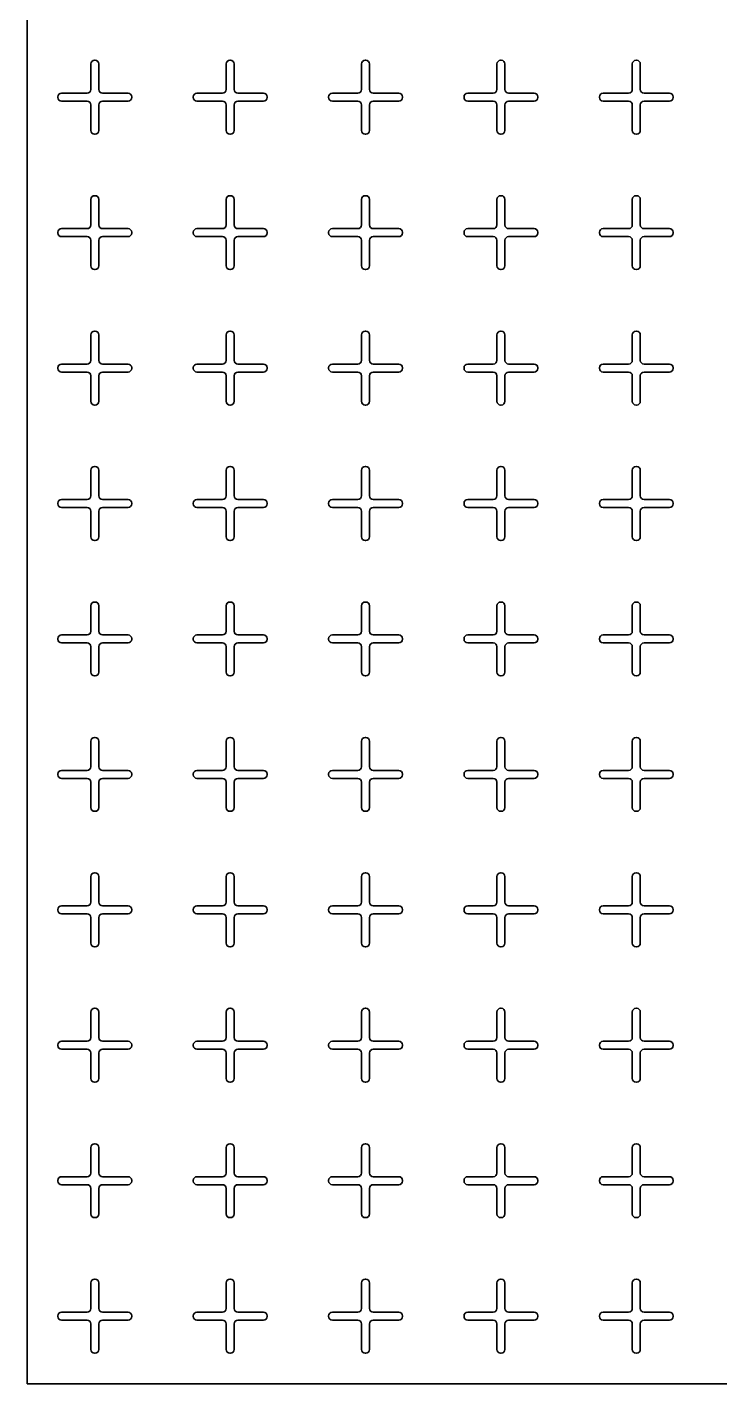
# Model space of a CAD drawing. Header units: millimetres. Extents: x 20 to 1230, y 108 to 2418.
# Drawn here: x 20 to 582, y 108 to 1210 of the extents above; entities that cross this region are included whole.
import ezdxf

# ---------------------------------------------------------------- set-up
doc = ezdxf.new("R2010")
doc.units = ezdxf.units.MM
doc.header["$LTSCALE"] = 0.75
doc.layers.add('Visible', color=7, linetype='Continuous', lineweight=35)

msp = doc.modelspace()

# ---------------------------------------------------------------- linework, layer by layer
at = {"layer": 'Visible'}
for p, q in [((19.518911, 2417.895709), (19.518911, 107.895709)), ((71.268911, 1159.145709), (71.268911, 1179.895709)), ((74.268911, 1182.895709), (74.768911, 1182.895709)), ((77.768911, 1179.895709), (77.768911, 1159.145709)), ((181.268911, 1159.145709), (181.268911, 1179.895709)), ((184.268911, 1182.895709), (184.768911, 1182.895709)), ((187.768911, 1179.895709), (187.768911, 1159.145709)), ((291.268911, 1159.145709), (291.268911, 1179.895709)), ((294.268911, 1182.895709), (294.768911, 1182.895709)), ((297.768911, 1179.895709), (297.768911, 1159.145709)), ((401.268911, 1159.145709), (401.268911, 1179.895709)), ((404.268911, 1182.895709), (404.768911, 1182.895709)), ((407.768911, 1179.895709), (407.768911, 1159.145709)), ((511.268911, 1159.145709), (511.268911, 1179.895709)), ((514.268911, 1182.895709), (514.768911, 1182.895709)), ((517.768911, 1179.895709), (517.768911, 1159.145709)), ((44.518911, 1152.645709), (44.518911, 1153.145709)), ((47.518911, 1156.145709), (68.268911, 1156.145709)), ((68.268911, 1149.645709), (47.518911, 1149.645709)), ((71.268911, 1125.895709), (71.268911, 1146.645709)), ((77.768911, 1146.645709), (77.768911, 1125.895709)), ((80.768911, 1156.145709), (101.518911, 1156.145709)), ((101.518911, 1149.645709), (80.768911, 1149.645709)), ((104.518911, 1153.145709), (104.518911, 1152.645709)), ((154.518911, 1152.645709), (154.518911, 1153.145709)), ((157.518911, 1156.145709), (178.268911, 1156.145709)), ((178.268911, 1149.645709), (157.518911, 1149.645709)), ((181.268911, 1125.895709), (181.268911, 1146.645709)), ((187.768911, 1146.645709), (187.768911, 1125.895709)), ((190.768911, 1156.145709), (211.518911, 1156.145709)), ((211.518911, 1149.645709), (190.768911, 1149.645709)), ((214.518911, 1153.145709), (214.518911, 1152.645709)), ((264.518911, 1152.645709), (264.518911, 1153.145709)), ((267.518911, 1156.145709), (288.268911, 1156.145709)), ((288.268911, 1149.645709), (267.518911, 1149.645709)), ((291.268911, 1125.895709), (291.268911, 1146.645709)), ((297.768911, 1146.645709), (297.768911, 1125.895709)), ((300.768911, 1156.145709), (321.518911, 1156.145709)), ((321.518911, 1149.645709), (300.768911, 1149.645709)), ((324.518911, 1153.145709), (324.518911, 1152.645709)), ((374.518911, 1152.645709), (374.518911, 1153.145709)), ((377.518911, 1156.145709), (398.268911, 1156.145709)), ((398.268911, 1149.645709), (377.518911, 1149.645709)), ((401.268911, 1125.895709), (401.268911, 1146.645709)), ((407.768911, 1146.645709), (407.768911, 1125.895709)), ((410.768911, 1156.145709), (431.518911, 1156.145709)), ((431.518911, 1149.645709), (410.768911, 1149.645709)), ((434.518911, 1153.145709), (434.518911, 1152.645709)), ((484.518911, 1152.645709), (484.518911, 1153.145709)), ((487.518911, 1156.145709), (508.268911, 1156.145709)), ((508.268911, 1149.645709), (487.518911, 1149.645709)), ((511.268911, 1125.895709), (511.268911, 1146.645709)), ((517.768911, 1146.645709), (517.768911, 1125.895709)), ((520.768911, 1156.145709), (541.518911, 1156.145709)), ((541.518911, 1149.645709), (520.768911, 1149.645709)), ((544.518911, 1153.145709), (544.518911, 1152.645709)), ((74.768911, 1122.895709), (74.268911, 1122.895709)), ((184.768911, 1122.895709), (184.268911, 1122.895709)), ((294.768911, 1122.895709), (294.268911, 1122.895709)), ((404.768911, 1122.895709), (404.268911, 1122.895709)), ((514.768911, 1122.895709), (514.268911, 1122.895709)), ((71.268911, 1049.145709), (71.268911, 1069.895709)), ((74.268911, 1072.895709), (74.768911, 1072.895709)), ((77.768911, 1069.895709), (77.768911, 1049.145709)), ((181.268911, 1049.145709), (181.268911, 1069.895709)), ((184.268911, 1072.895709), (184.768911, 1072.895709)), ((187.768911, 1069.895709), (187.768911, 1049.145709)), ((291.268911, 1049.145709), (291.268911, 1069.895709)), ((294.268911, 1072.895709), (294.768911, 1072.895709)), ((297.768911, 1069.895709), (297.768911, 1049.145709)), ((401.268911, 1049.145709), (401.268911, 1069.895709)), ((404.268911, 1072.895709), (404.768911, 1072.895709)), ((407.768911, 1069.895709), (407.768911, 1049.145709)), ((511.268911, 1049.145709), (511.268911, 1069.895709)), ((514.268911, 1072.895709), (514.768911, 1072.895709)), ((517.768911, 1069.895709), (517.768911, 1049.145709)), ((44.518911, 1042.645709), (44.518911, 1043.145709)), ((47.518911, 1046.145709), (68.268911, 1046.145709)), ((68.268911, 1039.645709), (47.518911, 1039.645709)), ((71.268911, 1015.895709), (71.268911, 1036.645709)), ((77.768911, 1036.645709), (77.768911, 1015.895709)), ((80.768911, 1046.145709), (101.518911, 1046.145709)), ((101.518911, 1039.645709), (80.768911, 1039.645709)), ((104.518911, 1043.145709), (104.518911, 1042.645709)), ((154.518911, 1042.645709), (154.518911, 1043.145709)), ((157.518911, 1046.145709), (178.268911, 1046.145709)), ((178.268911, 1039.645709), (157.518911, 1039.645709)), ((181.268911, 1015.895709), (181.268911, 1036.645709)), ((187.768911, 1036.645709), (187.768911, 1015.895709)), ((190.768911, 1046.145709), (211.518911, 1046.145709)), ((211.518911, 1039.645709), (190.768911, 1039.645709)), ((214.518911, 1043.145709), (214.518911, 1042.645709)), ((264.518911, 1042.645709), (264.518911, 1043.145709)), ((267.518911, 1046.145709), (288.268911, 1046.145709)), ((288.268911, 1039.645709), (267.518911, 1039.645709)), ((291.268911, 1015.895709), (291.268911, 1036.645709)), ((297.768911, 1036.645709), (297.768911, 1015.895709)), ((300.768911, 1046.145709), (321.518911, 1046.145709)), ((321.518911, 1039.645709), (300.768911, 1039.645709)), ((324.518911, 1043.145709), (324.518911, 1042.645709)), ((374.518911, 1042.645709), (374.518911, 1043.145709)), ((377.518911, 1046.145709), (398.268911, 1046.145709)), ((398.268911, 1039.645709), (377.518911, 1039.645709)), ((401.268911, 1015.895709), (401.268911, 1036.645709)), ((407.768911, 1036.645709), (407.768911, 1015.895709)), ((410.768911, 1046.145709), (431.518911, 1046.145709)), ((431.518911, 1039.645709), (410.768911, 1039.645709)), ((434.518911, 1043.145709), (434.518911, 1042.645709)), ((484.518911, 1042.645709), (484.518911, 1043.145709)), ((487.518911, 1046.145709), (508.268911, 1046.145709)), ((508.268911, 1039.645709), (487.518911, 1039.645709)), ((511.268911, 1015.895709), (511.268911, 1036.645709)), ((517.768911, 1036.645709), (517.768911, 1015.895709)), ((520.768911, 1046.145709), (541.518911, 1046.145709)), ((541.518911, 1039.645709), (520.768911, 1039.645709)), ((544.518911, 1043.145709), (544.518911, 1042.645709)), ((74.768911, 1012.895709), (74.268911, 1012.895709)), ((184.768911, 1012.895709), (184.268911, 1012.895709)), ((294.768911, 1012.895709), (294.268911, 1012.895709)), ((404.768911, 1012.895709), (404.268911, 1012.895709)), ((514.768911, 1012.895709), (514.268911, 1012.895709)), ((71.268911, 939.145709), (71.268911, 959.895709)), ((74.268911, 962.895709), (74.768911, 962.895709)), ((77.768911, 959.895709), (77.768911, 939.145709)), ((181.268911, 939.145709), (181.268911, 959.895709)), ((184.268911, 962.895709), (184.768911, 962.895709)), ((187.768911, 959.895709), (187.768911, 939.145709)), ((291.268911, 939.145709), (291.268911, 959.895709)), ((294.268911, 962.895709), (294.768911, 962.895709)), ((297.768911, 959.895709), (297.768911, 939.145709)), ((401.268911, 939.145709), (401.268911, 959.895709)), ((404.268911, 962.895709), (404.768911, 962.895709)), ((407.768911, 959.895709), (407.768911, 939.145709)), ((511.268911, 939.145709), (511.268911, 959.895709)), ((514.268911, 962.895709), (514.768911, 962.895709)), ((517.768911, 959.895709), (517.768911, 939.145709)), ((44.518911, 932.645709), (44.518911, 933.145709)), ((47.518911, 936.145709), (68.268911, 936.145709)), ((68.268911, 929.645709), (47.518911, 929.645709)), ((71.268911, 905.895709), (71.268911, 926.645709)), ((77.768911, 926.645709), (77.768911, 905.895709)), ((80.768911, 936.145709), (101.518911, 936.145709)), ((101.518911, 929.645709), (80.768911, 929.645709)), ((104.518911, 933.145709), (104.518911, 932.645709)), ((154.518911, 932.645709), (154.518911, 933.145709)), ((157.518911, 936.145709), (178.268911, 936.145709)), ((178.268911, 929.645709), (157.518911, 929.645709)), ((181.268911, 905.895709), (181.268911, 926.645709)), ((187.768911, 926.645709), (187.768911, 905.895709)), ((190.768911, 936.145709), (211.518911, 936.145709)), ((211.518911, 929.645709), (190.768911, 929.645709)), ((214.518911, 933.145709), (214.518911, 932.645709)), ((264.518911, 932.645709), (264.518911, 933.145709)), ((267.518911, 936.145709), (288.268911, 936.145709)), ((288.268911, 929.645709), (267.518911, 929.645709)), ((291.268911, 905.895709), (291.268911, 926.645709)), ((297.768911, 926.645709), (297.768911, 905.895709)), ((300.768911, 936.145709), (321.518911, 936.145709)), ((321.518911, 929.645709), (300.768911, 929.645709)), ((324.518911, 933.145709), (324.518911, 932.645709)), ((374.518911, 932.645709), (374.518911, 933.145709)), ((377.518911, 936.145709), (398.268911, 936.145709)), ((398.268911, 929.645709), (377.518911, 929.645709)), ((401.268911, 905.895709), (401.268911, 926.645709)), ((407.768911, 926.645709), (407.768911, 905.895709)), ((410.768911, 936.145709), (431.518911, 936.145709)), ((431.518911, 929.645709), (410.768911, 929.645709)), ((434.518911, 933.145709), (434.518911, 932.645709)), ((484.518911, 932.645709), (484.518911, 933.145709)), ((487.518911, 936.145709), (508.268911, 936.145709)), ((508.268911, 929.645709), (487.518911, 929.645709)), ((511.268911, 905.895709), (511.268911, 926.645709)), ((517.768911, 926.645709), (517.768911, 905.895709)), ((520.768911, 936.145709), (541.518911, 936.145709)), ((541.518911, 929.645709), (520.768911, 929.645709)), ((544.518911, 933.145709), (544.518911, 932.645709)), ((74.768911, 902.895709), (74.268911, 902.895709)), ((184.768911, 902.895709), (184.268911, 902.895709)), ((294.768911, 902.895709), (294.268911, 902.895709)), ((404.768911, 902.895709), (404.268911, 902.895709)), ((514.768911, 902.895709), (514.268911, 902.895709)), ((71.268911, 829.145709), (71.268911, 849.895709)), ((74.268911, 852.895709), (74.768911, 852.895709)), ((77.768911, 849.895709), (77.768911, 829.145709)), ((181.268911, 829.145709), (181.268911, 849.895709)), ((184.268911, 852.895709), (184.768911, 852.895709)), ((187.768911, 849.895709), (187.768911, 829.145709)), ((291.268911, 829.145709), (291.268911, 849.895709)), ((294.268911, 852.895709), (294.768911, 852.895709)), ((297.768911, 849.895709), (297.768911, 829.145709)), ((401.268911, 829.145709), (401.268911, 849.895709)), ((404.268911, 852.895709), (404.768911, 852.895709)), ((407.768911, 849.895709), (407.768911, 829.145709)), ((511.268911, 829.145709), (511.268911, 849.895709)), ((514.268911, 852.895709), (514.768911, 852.895709)), ((517.768911, 849.895709), (517.768911, 829.145709)), ((44.518911, 822.645709), (44.518911, 823.145709)), ((47.518911, 826.145709), (68.268911, 826.145709)), ((68.268911, 819.645709), (47.518911, 819.645709)), ((71.268911, 795.895709), (71.268911, 816.645709)), ((77.768911, 816.645709), (77.768911, 795.895709)), ((80.768911, 826.145709), (101.518911, 826.145709)), ((101.518911, 819.645709), (80.768911, 819.645709)), ((104.518911, 823.145709), (104.518911, 822.645709)), ((154.518911, 822.645709), (154.518911, 823.145709)), ((157.518911, 826.145709), (178.268911, 826.145709)), ((178.268911, 819.645709), (157.518911, 819.645709)), ((181.268911, 795.895709), (181.268911, 816.645709)), ((187.768911, 816.645709), (187.768911, 795.895709)), ((190.768911, 826.145709), (211.518911, 826.145709)), ((211.518911, 819.645709), (190.768911, 819.645709)), ((214.518911, 823.145709), (214.518911, 822.645709)), ((264.518911, 822.645709), (264.518911, 823.145709)), ((267.518911, 826.145709), (288.268911, 826.145709)), ((288.268911, 819.645709), (267.518911, 819.645709)), ((291.268911, 795.895709), (291.268911, 816.645709)), ((297.768911, 816.645709), (297.768911, 795.895709)), ((300.768911, 826.145709), (321.518911, 826.145709)), ((321.518911, 819.645709), (300.768911, 819.645709)), ((324.518911, 823.145709), (324.518911, 822.645709)), ((374.518911, 822.645709), (374.518911, 823.145709)), ((377.518911, 826.145709), (398.268911, 826.145709)), ((398.268911, 819.645709), (377.518911, 819.645709)), ((401.268911, 795.895709), (401.268911, 816.645709)), ((407.768911, 816.645709), (407.768911, 795.895709)), ((410.768911, 826.145709), (431.518911, 826.145709)), ((431.518911, 819.645709), (410.768911, 819.645709)), ((434.518911, 823.145709), (434.518911, 822.645709)), ((484.518911, 822.645709), (484.518911, 823.145709)), ((487.518911, 826.145709), (508.268911, 826.145709)), ((508.268911, 819.645709), (487.518911, 819.645709)), ((511.268911, 795.895709), (511.268911, 816.645709)), ((517.768911, 816.645709), (517.768911, 795.895709)), ((520.768911, 826.145709), (541.518911, 826.145709)), ((541.518911, 819.645709), (520.768911, 819.645709)), ((544.518911, 823.145709), (544.518911, 822.645709)), ((74.768911, 792.895709), (74.268911, 792.895709)), ((184.768911, 792.895709), (184.268911, 792.895709)), ((294.768911, 792.895709), (294.268911, 792.895709)), ((404.768911, 792.895709), (404.268911, 792.895709)), ((514.768911, 792.895709), (514.268911, 792.895709)), ((71.268911, 719.145709), (71.268911, 739.895709)), ((74.268911, 742.895709), (74.768911, 742.895709)), ((77.768911, 739.895709), (77.768911, 719.145709)), ((181.268911, 719.145709), (181.268911, 739.895709)), ((184.268911, 742.895709), (184.768911, 742.895709)), ((187.768911, 739.895709), (187.768911, 719.145709)), ((291.268911, 719.145709), (291.268911, 739.895709)), ((294.268911, 742.895709), (294.768911, 742.895709)), ((297.768911, 739.895709), (297.768911, 719.145709)), ((401.268911, 719.145709), (401.268911, 739.895709)), ((404.268911, 742.895709), (404.768911, 742.895709)), ((407.768911, 739.895709), (407.768911, 719.145709)), ((511.268911, 719.145709), (511.268911, 739.895709)), ((514.268911, 742.895709), (514.768911, 742.895709)), ((517.768911, 739.895709), (517.768911, 719.145709)), ((44.518911, 712.645709), (44.518911, 713.145709)), ((47.518911, 716.145709), (68.268911, 716.145709)), ((68.268911, 709.645709), (47.518911, 709.645709)), ((71.268911, 685.895709), (71.268911, 706.645709)), ((77.768911, 706.645709), (77.768911, 685.895709)), ((80.768911, 716.145709), (101.518911, 716.145709)), ((101.518911, 709.645709), (80.768911, 709.645709)), ((104.518911, 713.145709), (104.518911, 712.645709)), ((154.518911, 712.645709), (154.518911, 713.145709)), ((157.518911, 716.145709), (178.268911, 716.145709)), ((178.268911, 709.645709), (157.518911, 709.645709)), ((181.268911, 685.895709), (181.268911, 706.645709)), ((187.768911, 706.645709), (187.768911, 685.895709)), ((190.768911, 716.145709), (211.518911, 716.145709)), ((211.518911, 709.645709), (190.768911, 709.645709)), ((214.518911, 713.145709), (214.518911, 712.645709)), ((264.518911, 712.645709), (264.518911, 713.145709)), ((267.518911, 716.145709), (288.268911, 716.145709)), ((288.268911, 709.645709), (267.518911, 709.645709)), ((291.268911, 685.895709), (291.268911, 706.645709)), ((297.768911, 706.645709), (297.768911, 685.895709)), ((300.768911, 716.145709), (321.518911, 716.145709)), ((321.518911, 709.645709), (300.768911, 709.645709)), ((324.518911, 713.145709), (324.518911, 712.645709)), ((374.518911, 712.645709), (374.518911, 713.145709)), ((377.518911, 716.145709), (398.268911, 716.145709)), ((398.268911, 709.645709), (377.518911, 709.645709)), ((401.268911, 685.895709), (401.268911, 706.645709)), ((407.768911, 706.645709), (407.768911, 685.895709)), ((410.768911, 716.145709), (431.518911, 716.145709)), ((431.518911, 709.645709), (410.768911, 709.645709)), ((434.518911, 713.145709), (434.518911, 712.645709)), ((484.518911, 712.645709), (484.518911, 713.145709)), ((487.518911, 716.145709), (508.268911, 716.145709)), ((508.268911, 709.645709), (487.518911, 709.645709)), ((511.268911, 685.895709), (511.268911, 706.645709)), ((517.768911, 706.645709), (517.768911, 685.895709)), ((520.768911, 716.145709), (541.518911, 716.145709)), ((541.518911, 709.645709), (520.768911, 709.645709)), ((544.518911, 713.145709), (544.518911, 712.645709)), ((74.768911, 682.895709), (74.268911, 682.895709)), ((184.768911, 682.895709), (184.268911, 682.895709)), ((294.768911, 682.895709), (294.268911, 682.895709)), ((404.768911, 682.895709), (404.268911, 682.895709)), ((514.768911, 682.895709), (514.268911, 682.895709)), ((71.268911, 609.145709), (71.268911, 629.895709)), ((74.268911, 632.895709), (74.768911, 632.895709)), ((77.768911, 629.895709), (77.768911, 609.145709)), ((181.268911, 609.145709), (181.268911, 629.895709)), ((184.268911, 632.895709), (184.768911, 632.895709)), ((187.768911, 629.895709), (187.768911, 609.145709)), ((291.268911, 609.145709), (291.268911, 629.895709)), ((294.268911, 632.895709), (294.768911, 632.895709)), ((297.768911, 629.895709), (297.768911, 609.145709)), ((401.268911, 609.145709), (401.268911, 629.895709)), ((404.268911, 632.895709), (404.768911, 632.895709)), ((407.768911, 629.895709), (407.768911, 609.145709)), ((511.268911, 609.145709), (511.268911, 629.895709)), ((514.268911, 632.895709), (514.768911, 632.895709)), ((517.768911, 629.895709), (517.768911, 609.145709)), ((47.518911, 606.145709), (68.268911, 606.145709)), ((80.768911, 606.145709), (101.518911, 606.145709)), ((157.518911, 606.145709), (178.268911, 606.145709)), ((190.768911, 606.145709), (211.518911, 606.145709)), ((267.518911, 606.145709), (288.268911, 606.145709)), ((300.768911, 606.145709), (321.518911, 606.145709)), ((377.518911, 606.145709), (398.268911, 606.145709)), ((410.768911, 606.145709), (431.518911, 606.145709)), ((487.518911, 606.145709), (508.268911, 606.145709)), ((520.768911, 606.145709), (541.518911, 606.145709)), ((44.518911, 602.645709), (44.518911, 603.145709)), ((68.268911, 599.645709), (47.518911, 599.645709)), ((71.268911, 575.895709), (71.268911, 596.645709)), ((77.768911, 596.645709), (77.768911, 575.895709)), ((101.518911, 599.645709), (80.768911, 599.645709)), ((104.518911, 603.145709), (104.518911, 602.645709)), ((154.518911, 602.645709), (154.518911, 603.145709)), ((178.268911, 599.645709), (157.518911, 599.645709)), ((181.268911, 575.895709), (181.268911, 596.645709)), ((187.768911, 596.645709), (187.768911, 575.895709)), ((211.518911, 599.645709), (190.768911, 599.645709)), ((214.518911, 603.145709), (214.518911, 602.645709)), ((264.518911, 602.645709), (264.518911, 603.145709)), ((288.268911, 599.645709), (267.518911, 599.645709)), ((291.268911, 575.895709), (291.268911, 596.645709)), ((297.768911, 596.645709), (297.768911, 575.895709)), ((321.518911, 599.645709), (300.768911, 599.645709)), ((324.518911, 603.145709), (324.518911, 602.645709)), ((374.518911, 602.645709), (374.518911, 603.145709)), ((398.268911, 599.645709), (377.518911, 599.645709)), ((401.268911, 575.895709), (401.268911, 596.645709)), ((407.768911, 596.645709), (407.768911, 575.895709)), ((431.518911, 599.645709), (410.768911, 599.645709)), ((434.518911, 603.145709), (434.518911, 602.645709)), ((484.518911, 602.645709), (484.518911, 603.145709)), ((508.268911, 599.645709), (487.518911, 599.645709)), ((511.268911, 575.895709), (511.268911, 596.645709)), ((517.768911, 596.645709), (517.768911, 575.895709)), ((541.518911, 599.645709), (520.768911, 599.645709)), ((544.518911, 603.145709), (544.518911, 602.645709)), ((74.768911, 572.895709), (74.268911, 572.895709)), ((184.768911, 572.895709), (184.268911, 572.895709)), ((294.768911, 572.895709), (294.268911, 572.895709)), ((404.768911, 572.895709), (404.268911, 572.895709)), ((514.768911, 572.895709), (514.268911, 572.895709)), ((71.268911, 499.145709), (71.268911, 519.895709)), ((74.268911, 522.895709), (74.768911, 522.895709)), ((77.768911, 519.895709), (77.768911, 499.145709)), ((181.268911, 499.145709), (181.268911, 519.895709)), ((184.268911, 522.895709), (184.768911, 522.895709)), ((187.768911, 519.895709), (187.768911, 499.145709)), ((291.268911, 499.145709), (291.268911, 519.895709)), ((294.268911, 522.895709), (294.768911, 522.895709)), ((297.768911, 519.895709), (297.768911, 499.145709)), ((401.268911, 499.145709), (401.268911, 519.895709)), ((404.268911, 522.895709), (404.768911, 522.895709)), ((407.768911, 519.895709), (407.768911, 499.145709)), ((511.268911, 499.145709), (511.268911, 519.895709)), ((514.268911, 522.895709), (514.768911, 522.895709)), ((517.768911, 519.895709), (517.768911, 499.145709)), ((47.518911, 496.145709), (68.268911, 496.145709)), ((80.768911, 496.145709), (101.518911, 496.145709)), ((157.518911, 496.145709), (178.268911, 496.145709)), ((190.768911, 496.145709), (211.518911, 496.145709)), ((267.518911, 496.145709), (288.268911, 496.145709)), ((300.768911, 496.145709), (321.518911, 496.145709)), ((377.518911, 496.145709), (398.268911, 496.145709)), ((410.768911, 496.145709), (431.518911, 496.145709)), ((487.518911, 496.145709), (508.268911, 496.145709)), ((520.768911, 496.145709), (541.518911, 496.145709)), ((44.518911, 492.645709), (44.518911, 493.145709)), ((68.268911, 489.645709), (47.518911, 489.645709)), ((71.268911, 465.895709), (71.268911, 486.645709)), ((77.768911, 486.645709), (77.768911, 465.895709)), ((101.518911, 489.645709), (80.768911, 489.645709)), ((104.518911, 493.145709), (104.518911, 492.645709)), ((154.518911, 492.645709), (154.518911, 493.145709)), ((178.268911, 489.645709), (157.518911, 489.645709)), ((181.268911, 465.895709), (181.268911, 486.645709)), ((187.768911, 486.645709), (187.768911, 465.895709)), ((211.518911, 489.645709), (190.768911, 489.645709)), ((214.518911, 493.145709), (214.518911, 492.645709)), ((264.518911, 492.645709), (264.518911, 493.145709)), ((288.268911, 489.645709), (267.518911, 489.645709)), ((291.268911, 465.895709), (291.268911, 486.645709)), ((297.768911, 486.645709), (297.768911, 465.895709)), ((321.518911, 489.645709), (300.768911, 489.645709)), ((324.518911, 493.145709), (324.518911, 492.645709)), ((374.518911, 492.645709), (374.518911, 493.145709)), ((398.268911, 489.645709), (377.518911, 489.645709)), ((401.268911, 465.895709), (401.268911, 486.645709)), ((407.768911, 486.645709), (407.768911, 465.895709)), ((431.518911, 489.645709), (410.768911, 489.645709)), ((434.518911, 493.145709), (434.518911, 492.645709)), ((484.518911, 492.645709), (484.518911, 493.145709)), ((508.268911, 489.645709), (487.518911, 489.645709)), ((511.268911, 465.895709), (511.268911, 486.645709)), ((517.768911, 486.645709), (517.768911, 465.895709)), ((541.518911, 489.645709), (520.768911, 489.645709)), ((544.518911, 493.145709), (544.518911, 492.645709)), ((74.768911, 462.895709), (74.268911, 462.895709)), ((184.768911, 462.895709), (184.268911, 462.895709)), ((294.768911, 462.895709), (294.268911, 462.895709)), ((404.768911, 462.895709), (404.268911, 462.895709)), ((514.768911, 462.895709), (514.268911, 462.895709)), ((71.268911, 389.145709), (71.268911, 409.895709)), ((74.268911, 412.895709), (74.768911, 412.895709)), ((77.768911, 409.895709), (77.768911, 389.145709)), ((181.268911, 389.145709), (181.268911, 409.895709)), ((184.268911, 412.895709), (184.768911, 412.895709)), ((187.768911, 409.895709), (187.768911, 389.145709)), ((291.268911, 389.145709), (291.268911, 409.895709)), ((294.268911, 412.895709), (294.768911, 412.895709)), ((297.768911, 409.895709), (297.768911, 389.145709)), ((401.268911, 389.145709), (401.268911, 409.895709)), ((404.268911, 412.895709), (404.768911, 412.895709)), ((407.768911, 409.895709), (407.768911, 389.145709)), ((511.268911, 389.145709), (511.268911, 409.895709)), ((514.268911, 412.895709), (514.768911, 412.895709)), ((517.768911, 409.895709), (517.768911, 389.145709)), ((47.518911, 386.145709), (68.268911, 386.145709)), ((80.768911, 386.145709), (101.518911, 386.145709)), ((157.518911, 386.145709), (178.268911, 386.145709)), ((190.768911, 386.145709), (211.518911, 386.145709)), ((267.518911, 386.145709), (288.268911, 386.145709)), ((300.768911, 386.145709), (321.518911, 386.145709)), ((377.518911, 386.145709), (398.268911, 386.145709)), ((410.768911, 386.145709), (431.518911, 386.145709)), ((487.518911, 386.145709), (508.268911, 386.145709)), ((520.768911, 386.145709), (541.518911, 386.145709)), ((44.518911, 382.645709), (44.518911, 383.145709)), ((68.268911, 379.645709), (47.518911, 379.645709)), ((71.268911, 355.895709), (71.268911, 376.645709)), ((77.768911, 376.645709), (77.768911, 355.895709)), ((101.518911, 379.645709), (80.768911, 379.645709)), ((104.518911, 383.145709), (104.518911, 382.645709)), ((154.518911, 382.645709), (154.518911, 383.145709)), ((178.268911, 379.645709), (157.518911, 379.645709)), ((181.268911, 355.895709), (181.268911, 376.645709)), ((187.768911, 376.645709), (187.768911, 355.895709)), ((211.518911, 379.645709), (190.768911, 379.645709)), ((214.518911, 383.145709), (214.518911, 382.645709)), ((264.518911, 382.645709), (264.518911, 383.145709)), ((288.268911, 379.645709), (267.518911, 379.645709)), ((291.268911, 355.895709), (291.268911, 376.645709)), ((297.768911, 376.645709), (297.768911, 355.895709)), ((321.518911, 379.645709), (300.768911, 379.645709)), ((324.518911, 383.145709), (324.518911, 382.645709)), ((374.518911, 382.645709), (374.518911, 383.145709)), ((398.268911, 379.645709), (377.518911, 379.645709)), ((401.268911, 355.895709), (401.268911, 376.645709)), ((407.768911, 376.645709), (407.768911, 355.895709)), ((431.518911, 379.645709), (410.768911, 379.645709)), ((434.518911, 383.145709), (434.518911, 382.645709)), ((484.518911, 382.645709), (484.518911, 383.145709)), ((508.268911, 379.645709), (487.518911, 379.645709)), ((511.268911, 355.895709), (511.268911, 376.645709)), ((517.768911, 376.645709), (517.768911, 355.895709)), ((541.518911, 379.645709), (520.768911, 379.645709)), ((544.518911, 383.145709), (544.518911, 382.645709)), ((74.768911, 352.895709), (74.268911, 352.895709)), ((184.768911, 352.895709), (184.268911, 352.895709)), ((294.768911, 352.895709), (294.268911, 352.895709)), ((404.768911, 352.895709), (404.268911, 352.895709)), ((514.768911, 352.895709), (514.268911, 352.895709)), ((71.268911, 279.145709), (71.268911, 299.895709)), ((74.268911, 302.895709), (74.768911, 302.895709)), ((77.768911, 299.895709), (77.768911, 279.145709)), ((181.268911, 279.145709), (181.268911, 299.895709)), ((184.268911, 302.895709), (184.768911, 302.895709)), ((187.768911, 299.895709), (187.768911, 279.145709)), ((291.268911, 279.145709), (291.268911, 299.895709)), ((294.268911, 302.895709), (294.768911, 302.895709)), ((297.768911, 299.895709), (297.768911, 279.145709)), ((401.268911, 279.145709), (401.268911, 299.895709)), ((404.268911, 302.895709), (404.768911, 302.895709)), ((407.768911, 299.895709), (407.768911, 279.145709)), ((511.268911, 279.145709), (511.268911, 299.895709)), ((514.268911, 302.895709), (514.768911, 302.895709)), ((517.768911, 299.895709), (517.768911, 279.145709)), ((47.518911, 276.145709), (68.268911, 276.145709)), ((80.768911, 276.145709), (101.518911, 276.145709)), ((157.518911, 276.145709), (178.268911, 276.145709)), ((190.768911, 276.145709), (211.518911, 276.145709)), ((267.518911, 276.145709), (288.268911, 276.145709)), ((300.768911, 276.145709), (321.518911, 276.145709)), ((377.518911, 276.145709), (398.268911, 276.145709)), ((410.768911, 276.145709), (431.518911, 276.145709)), ((487.518911, 276.145709), (508.268911, 276.145709)), ((520.768911, 276.145709), (541.518911, 276.145709)), ((44.518911, 272.645709), (44.518911, 273.145709)), ((68.268911, 269.645709), (47.518911, 269.645709)), ((71.268911, 245.895709), (71.268911, 266.645709)), ((77.768911, 266.645709), (77.768911, 245.895709)), ((101.518911, 269.645709), (80.768911, 269.645709)), ((104.518911, 273.145709), (104.518911, 272.645709)), ((154.518911, 272.645709), (154.518911, 273.145709)), ((178.268911, 269.645709), (157.518911, 269.645709)), ((181.268911, 245.895709), (181.268911, 266.645709)), ((187.768911, 266.645709), (187.768911, 245.895709)), ((211.518911, 269.645709), (190.768911, 269.645709)), ((214.518911, 273.145709), (214.518911, 272.645709)), ((264.518911, 272.645709), (264.518911, 273.145709)), ((288.268911, 269.645709), (267.518911, 269.645709)), ((291.268911, 245.895709), (291.268911, 266.645709)), ((297.768911, 266.645709), (297.768911, 245.895709)), ((321.518911, 269.645709), (300.768911, 269.645709)), ((324.518911, 273.145709), (324.518911, 272.645709)), ((374.518911, 272.645709), (374.518911, 273.145709)), ((398.268911, 269.645709), (377.518911, 269.645709)), ((401.268911, 245.895709), (401.268911, 266.645709)), ((407.768911, 266.645709), (407.768911, 245.895709)), ((431.518911, 269.645709), (410.768911, 269.645709)), ((434.518911, 273.145709), (434.518911, 272.645709)), ((484.518911, 272.645709), (484.518911, 273.145709)), ((508.268911, 269.645709), (487.518911, 269.645709)), ((511.268911, 245.895709), (511.268911, 266.645709)), ((517.768911, 266.645709), (517.768911, 245.895709)), ((541.518911, 269.645709), (520.768911, 269.645709)), ((544.518911, 273.145709), (544.518911, 272.645709)), ((74.768911, 242.895709), (74.268911, 242.895709)), ((184.768911, 242.895709), (184.268911, 242.895709)), ((294.768911, 242.895709), (294.268911, 242.895709)), ((404.768911, 242.895709), (404.268911, 242.895709)), ((514.768911, 242.895709), (514.268911, 242.895709)), ((71.268911, 169.145709), (71.268911, 189.895709)), ((74.268911, 192.895709), (74.768911, 192.895709)), ((77.768911, 189.895709), (77.768911, 169.145709)), ((181.268911, 169.145709), (181.268911, 189.895709)), ((184.268911, 192.895709), (184.768911, 192.895709)), ((187.768911, 189.895709), (187.768911, 169.145709)), ((291.268911, 169.145709), (291.268911, 189.895709)), ((294.268911, 192.895709), (294.768911, 192.895709)), ((297.768911, 189.895709), (297.768911, 169.145709)), ((401.268911, 169.145709), (401.268911, 189.895709)), ((404.268911, 192.895709), (404.768911, 192.895709)), ((407.768911, 189.895709), (407.768911, 169.145709)), ((511.268911, 169.145709), (511.268911, 189.895709)), ((514.268911, 192.895709), (514.768911, 192.895709)), ((517.768911, 189.895709), (517.768911, 169.145709)), ((47.518911, 166.145709), (68.268911, 166.145709)), ((80.768911, 166.145709), (101.518911, 166.145709)), ((157.518911, 166.145709), (178.268911, 166.145709)), ((190.768911, 166.145709), (211.518911, 166.145709)), ((267.518911, 166.145709), (288.268911, 166.145709)), ((300.768911, 166.145709), (321.518911, 166.145709)), ((377.518911, 166.145709), (398.268911, 166.145709)), ((410.768911, 166.145709), (431.518911, 166.145709)), ((487.518911, 166.145709), (508.268911, 166.145709)), ((520.768911, 166.145709), (541.518911, 166.145709)), ((44.518911, 162.645709), (44.518911, 163.145709)), ((68.268911, 159.645709), (47.518911, 159.645709)), ((71.268911, 135.895709), (71.268911, 156.645709)), ((77.768911, 156.645709), (77.768911, 135.895709)), ((101.518911, 159.645709), (80.768911, 159.645709)), ((104.518911, 163.145709), (104.518911, 162.645709)), ((154.518911, 162.645709), (154.518911, 163.145709)), ((178.268911, 159.645709), (157.518911, 159.645709)), ((181.268911, 135.895709), (181.268911, 156.645709)), ((187.768911, 156.645709), (187.768911, 135.895709)), ((211.518911, 159.645709), (190.768911, 159.645709)), ((214.518911, 163.145709), (214.518911, 162.645709)), ((264.518911, 162.645709), (264.518911, 163.145709)), ((288.268911, 159.645709), (267.518911, 159.645709)), ((291.268911, 135.895709), (291.268911, 156.645709)), ((297.768911, 156.645709), (297.768911, 135.895709)), ((321.518911, 159.645709), (300.768911, 159.645709)), ((324.518911, 163.145709), (324.518911, 162.645709)), ((374.518911, 162.645709), (374.518911, 163.145709)), ((398.268911, 159.645709), (377.518911, 159.645709)), ((401.268911, 135.895709), (401.268911, 156.645709)), ((407.768911, 156.645709), (407.768911, 135.895709)), ((431.518911, 159.645709), (410.768911, 159.645709)), ((434.518911, 163.145709), (434.518911, 162.645709)), ((484.518911, 162.645709), (484.518911, 163.145709)), ((508.268911, 159.645709), (487.518911, 159.645709)), ((511.268911, 135.895709), (511.268911, 156.645709)), ((517.768911, 156.645709), (517.768911, 135.895709)), ((541.518911, 159.645709), (520.768911, 159.645709)), ((544.518911, 163.145709), (544.518911, 162.645709)), ((74.768911, 132.895709), (74.268911, 132.895709)), ((184.768911, 132.895709), (184.268911, 132.895709)), ((294.768911, 132.895709), (294.268911, 132.895709)), ((404.768911, 132.895709), (404.268911, 132.895709)), ((514.768911, 132.895709), (514.268911, 132.895709)), ((19.518911, 107.895709), (1229.518911, 107.895709))]:
    msp.add_line(p, q, dxfattribs=at)
at = {"layer": 'Visible', "extrusion": (0, 0, -1)}
for centre, start, end in [((-74.268911, 1179.895709), 0, 90), ((-74.768911, 1179.895709), 90, 180), ((-184.268911, 1179.895709), 0, 90), ((-184.768911, 1179.895709), 90, 180), ((-294.268911, 1179.895709), 0, 90), ((-294.768911, 1179.895709), 90, 180), ((-404.268911, 1179.895709), 0, 90), ((-404.768911, 1179.895709), 90, 180), ((-514.268911, 1179.895709), 0, 90), ((-514.768911, 1179.895709), 90, 180), ((-47.518911, 1153.145709), 0, 90), ((-47.518911, 1152.645709), 270, 0), ((-101.518911, 1153.145709), 90, 180), ((-101.518911, 1152.645709), 180, 270), ((-157.518911, 1153.145709), 0, 90), ((-157.518911, 1152.645709), 270, 0), ((-211.518911, 1153.145709), 90, 180), ((-211.518911, 1152.645709), 180, 270), ((-267.518911, 1153.145709), 0, 90), ((-267.518911, 1152.645709), 270, 0), ((-321.518911, 1153.145709), 90, 180), ((-321.518911, 1152.645709), 180, 270), ((-377.518911, 1153.145709), 0, 90), ((-377.518911, 1152.645709), 270, 0), ((-431.518911, 1153.145709), 90, 180), ((-431.518911, 1152.645709), 180, 270), ((-487.518911, 1153.145709), 0, 90), ((-487.518911, 1152.645709), 270, 0), ((-541.518911, 1153.145709), 90, 180), ((-541.518911, 1152.645709), 180, 270), ((-74.268911, 1125.895709), 270, 0), ((-74.768911, 1125.895709), 180, 270), ((-184.268911, 1125.895709), 270, 0), ((-184.768911, 1125.895709), 180, 270), ((-294.268911, 1125.895709), 270, 0), ((-294.768911, 1125.895709), 180, 270), ((-404.268911, 1125.895709), 270, 0), ((-404.768911, 1125.895709), 180, 270), ((-514.268911, 1125.895709), 270, 0), ((-514.768911, 1125.895709), 180, 270), ((-74.268911, 1069.895709), 0, 90), ((-74.768911, 1069.895709), 90, 180), ((-184.268911, 1069.895709), 0, 90), ((-184.768911, 1069.895709), 90, 180), ((-294.268911, 1069.895709), 0, 90), ((-294.768911, 1069.895709), 90, 180), ((-404.268911, 1069.895709), 0, 90), ((-404.768911, 1069.895709), 90, 180), ((-514.268911, 1069.895709), 0, 90), ((-514.768911, 1069.895709), 90, 180), ((-47.518911, 1043.145709), 0, 90), ((-47.518911, 1042.645709), 270, 0), ((-101.518911, 1043.145709), 90, 180), ((-101.518911, 1042.645709), 180, 270), ((-157.518911, 1043.145709), 0, 90), ((-157.518911, 1042.645709), 270, 0), ((-211.518911, 1043.145709), 90, 180), ((-211.518911, 1042.645709), 180, 270), ((-267.518911, 1043.145709), 0, 90), ((-267.518911, 1042.645709), 270, 0), ((-321.518911, 1043.145709), 90, 180), ((-321.518911, 1042.645709), 180, 270), ((-377.518911, 1043.145709), 0, 90), ((-377.518911, 1042.645709), 270, 0), ((-431.518911, 1043.145709), 90, 180), ((-431.518911, 1042.645709), 180, 270), ((-487.518911, 1043.145709), 0, 90), ((-487.518911, 1042.645709), 270, 0), ((-541.518911, 1043.145709), 90, 180), ((-541.518911, 1042.645709), 180, 270), ((-74.268911, 1015.895709), 270, 0), ((-74.768911, 1015.895709), 180, 270), ((-184.268911, 1015.895709), 270, 0), ((-184.768911, 1015.895709), 180, 270), ((-294.268911, 1015.895709), 270, 0), ((-294.768911, 1015.895709), 180, 270), ((-404.268911, 1015.895709), 270, 0), ((-404.768911, 1015.895709), 180, 270), ((-514.268911, 1015.895709), 270, 0), ((-514.768911, 1015.895709), 180, 270), ((-74.268911, 959.895709), 0, 90), ((-74.768911, 959.895709), 90, 180), ((-184.268911, 959.895709), 0, 90), ((-184.768911, 959.895709), 90, 180), ((-294.268911, 959.895709), 0, 90), ((-294.768911, 959.895709), 90, 180), ((-404.268911, 959.895709), 0, 90), ((-404.768911, 959.895709), 90, 180), ((-514.268911, 959.895709), 0, 90), ((-514.768911, 959.895709), 90, 180), ((-47.518911, 933.145709), 0, 90), ((-47.518911, 932.645709), 270, 0), ((-101.518911, 933.145709), 90, 180), ((-101.518911, 932.645709), 180, 270), ((-157.518911, 933.145709), 0, 90), ((-157.518911, 932.645709), 270, 0), ((-211.518911, 933.145709), 90, 180), ((-211.518911, 932.645709), 180, 270), ((-267.518911, 933.145709), 0, 90), ((-267.518911, 932.645709), 270, 0), ((-321.518911, 933.145709), 90, 180), ((-321.518911, 932.645709), 180, 270), ((-377.518911, 933.145709), 0, 90), ((-377.518911, 932.645709), 270, 0), ((-431.518911, 933.145709), 90, 180), ((-431.518911, 932.645709), 180, 270), ((-487.518911, 933.145709), 0, 90), ((-487.518911, 932.645709), 270, 0), ((-541.518911, 933.145709), 90, 180), ((-541.518911, 932.645709), 180, 270), ((-74.268911, 905.895709), 270, 0), ((-74.768911, 905.895709), 180, 270), ((-184.268911, 905.895709), 270, 0), ((-184.768911, 905.895709), 180, 270), ((-294.268911, 905.895709), 270, 0), ((-294.768911, 905.895709), 180, 270), ((-404.268911, 905.895709), 270, 0), ((-404.768911, 905.895709), 180, 270), ((-514.268911, 905.895709), 270, 0), ((-514.768911, 905.895709), 180, 270), ((-74.268911, 849.895709), 0, 90), ((-74.768911, 849.895709), 90, 180), ((-184.268911, 849.895709), 0, 90), ((-184.768911, 849.895709), 90, 180), ((-294.268911, 849.895709), 0, 90), ((-294.768911, 849.895709), 90, 180), ((-404.268911, 849.895709), 0, 90), ((-404.768911, 849.895709), 90, 180), ((-514.268911, 849.895709), 0, 90), ((-514.768911, 849.895709), 90, 180), ((-47.518911, 823.145709), 0, 90), ((-47.518911, 822.645709), 270, 0), ((-101.518911, 823.145709), 90, 180), ((-101.518911, 822.645709), 180, 270), ((-157.518911, 823.145709), 0, 90), ((-157.518911, 822.645709), 270, 0), ((-211.518911, 823.145709), 90, 180), ((-211.518911, 822.645709), 180, 270), ((-267.518911, 823.145709), 0, 90), ((-267.518911, 822.645709), 270, 0), ((-321.518911, 823.145709), 90, 180), ((-321.518911, 822.645709), 180, 270), ((-377.518911, 823.145709), 0, 90), ((-377.518911, 822.645709), 270, 0), ((-431.518911, 823.145709), 90, 180), ((-431.518911, 822.645709), 180, 270), ((-487.518911, 823.145709), 0, 90), ((-487.518911, 822.645709), 270, 0), ((-541.518911, 823.145709), 90, 180), ((-541.518911, 822.645709), 180, 270), ((-74.268911, 795.895709), 270, 0), ((-74.768911, 795.895709), 180, 270), ((-184.268911, 795.895709), 270, 0), ((-184.768911, 795.895709), 180, 270), ((-294.268911, 795.895709), 270, 0), ((-294.768911, 795.895709), 180, 270), ((-404.268911, 795.895709), 270, 0), ((-404.768911, 795.895709), 180, 270), ((-514.268911, 795.895709), 270, 0), ((-514.768911, 795.895709), 180, 270), ((-74.268911, 739.895709), 0, 90), ((-74.768911, 739.895709), 90, 180), ((-184.268911, 739.895709), 0, 90), ((-184.768911, 739.895709), 90, 180), ((-294.268911, 739.895709), 0, 90), ((-294.768911, 739.895709), 90, 180), ((-404.268911, 739.895709), 0, 90), ((-404.768911, 739.895709), 90, 180), ((-514.268911, 739.895709), 0, 90), ((-514.768911, 739.895709), 90, 180), ((-47.518911, 713.145709), 0, 90), ((-47.518911, 712.645709), 270, 0), ((-101.518911, 713.145709), 90, 180), ((-101.518911, 712.645709), 180, 270), ((-157.518911, 713.145709), 0, 90), ((-157.518911, 712.645709), 270, 0), ((-211.518911, 713.145709), 90, 180), ((-211.518911, 712.645709), 180, 270), ((-267.518911, 713.145709), 0, 90), ((-267.518911, 712.645709), 270, 0), ((-321.518911, 713.145709), 90, 180), ((-321.518911, 712.645709), 180, 270), ((-377.518911, 713.145709), 0, 90), ((-377.518911, 712.645709), 270, 0), ((-431.518911, 713.145709), 90, 180), ((-431.518911, 712.645709), 180, 270), ((-487.518911, 713.145709), 0, 90), ((-487.518911, 712.645709), 270, 0), ((-541.518911, 713.145709), 90, 180), ((-541.518911, 712.645709), 180, 270), ((-74.268911, 685.895709), 270, 0), ((-74.768911, 685.895709), 180, 270), ((-184.268911, 685.895709), 270, 0), ((-184.768911, 685.895709), 180, 270), ((-294.268911, 685.895709), 270, 0), ((-294.768911, 685.895709), 180, 270), ((-404.268911, 685.895709), 270, 0), ((-404.768911, 685.895709), 180, 270), ((-514.268911, 685.895709), 270, 0), ((-514.768911, 685.895709), 180, 270), ((-74.268911, 629.895709), 0, 90), ((-74.768911, 629.895709), 90, 180), ((-184.268911, 629.895709), 0, 90), ((-184.768911, 629.895709), 90, 180), ((-294.268911, 629.895709), 0, 90), ((-294.768911, 629.895709), 90, 180), ((-404.268911, 629.895709), 0, 90), ((-404.768911, 629.895709), 90, 180), ((-514.268911, 629.895709), 0, 90), ((-514.768911, 629.895709), 90, 180), ((-47.518911, 603.145709), 0, 90), ((-101.518911, 603.145709), 90, 180), ((-157.518911, 603.145709), 0, 90), ((-211.518911, 603.145709), 90, 180), ((-267.518911, 603.145709), 0, 90), ((-321.518911, 603.145709), 90, 180), ((-377.518911, 603.145709), 0, 90), ((-431.518911, 603.145709), 90, 180), ((-487.518911, 603.145709), 0, 90), ((-541.518911, 603.145709), 90, 180), ((-47.518911, 602.645709), 270, 0), ((-101.518911, 602.645709), 180, 270), ((-157.518911, 602.645709), 270, 0), ((-211.518911, 602.645709), 180, 270), ((-267.518911, 602.645709), 270, 0), ((-321.518911, 602.645709), 180, 270), ((-377.518911, 602.645709), 270, 0), ((-431.518911, 602.645709), 180, 270), ((-487.518911, 602.645709), 270, 0), ((-541.518911, 602.645709), 180, 270), ((-74.268911, 575.895709), 270, 0), ((-74.768911, 575.895709), 180, 270), ((-184.268911, 575.895709), 270, 0), ((-184.768911, 575.895709), 180, 270), ((-294.268911, 575.895709), 270, 0), ((-294.768911, 575.895709), 180, 270), ((-404.268911, 575.895709), 270, 0), ((-404.768911, 575.895709), 180, 270), ((-514.268911, 575.895709), 270, 0), ((-514.768911, 575.895709), 180, 270), ((-74.268911, 519.895709), 0, 90), ((-74.768911, 519.895709), 90, 180), ((-184.268911, 519.895709), 0, 90), ((-184.768911, 519.895709), 90, 180), ((-294.268911, 519.895709), 0, 90), ((-294.768911, 519.895709), 90, 180), ((-404.268911, 519.895709), 0, 90), ((-404.768911, 519.895709), 90, 180), ((-514.268911, 519.895709), 0, 90), ((-514.768911, 519.895709), 90, 180), ((-47.518911, 493.145709), 0, 90), ((-101.518911, 493.145709), 90, 180), ((-157.518911, 493.145709), 0, 90), ((-211.518911, 493.145709), 90, 180), ((-267.518911, 493.145709), 0, 90), ((-321.518911, 493.145709), 90, 180), ((-377.518911, 493.145709), 0, 90), ((-431.518911, 493.145709), 90, 180), ((-487.518911, 493.145709), 0, 90), ((-541.518911, 493.145709), 90, 180), ((-47.518911, 492.645709), 270, 0), ((-101.518911, 492.645709), 180, 270), ((-157.518911, 492.645709), 270, 0), ((-211.518911, 492.645709), 180, 270), ((-267.518911, 492.645709), 270, 0), ((-321.518911, 492.645709), 180, 270), ((-377.518911, 492.645709), 270, 0), ((-431.518911, 492.645709), 180, 270), ((-487.518911, 492.645709), 270, 0), ((-541.518911, 492.645709), 180, 270), ((-74.268911, 465.895709), 270, 0), ((-74.768911, 465.895709), 180, 270), ((-184.268911, 465.895709), 270, 0), ((-184.768911, 465.895709), 180, 270), ((-294.268911, 465.895709), 270, 0), ((-294.768911, 465.895709), 180, 270), ((-404.268911, 465.895709), 270, 0), ((-404.768911, 465.895709), 180, 270), ((-514.268911, 465.895709), 270, 0), ((-514.768911, 465.895709), 180, 270), ((-74.268911, 409.895709), 0, 90), ((-74.768911, 409.895709), 90, 180), ((-184.268911, 409.895709), 0, 90), ((-184.768911, 409.895709), 90, 180), ((-294.268911, 409.895709), 0, 90), ((-294.768911, 409.895709), 90, 180), ((-404.268911, 409.895709), 0, 90), ((-404.768911, 409.895709), 90, 180), ((-514.268911, 409.895709), 0, 90), ((-514.768911, 409.895709), 90, 180), ((-47.518911, 383.145709), 0, 90), ((-101.518911, 383.145709), 90, 180), ((-157.518911, 383.145709), 0, 90), ((-211.518911, 383.145709), 90, 180), ((-267.518911, 383.145709), 0, 90), ((-321.518911, 383.145709), 90, 180), ((-377.518911, 383.145709), 0, 90), ((-431.518911, 383.145709), 90, 180), ((-487.518911, 383.145709), 0, 90), ((-541.518911, 383.145709), 90, 180), ((-47.518911, 382.645709), 270, 0), ((-101.518911, 382.645709), 180, 270), ((-157.518911, 382.645709), 270, 0), ((-211.518911, 382.645709), 180, 270), ((-267.518911, 382.645709), 270, 0), ((-321.518911, 382.645709), 180, 270), ((-377.518911, 382.645709), 270, 0), ((-431.518911, 382.645709), 180, 270), ((-487.518911, 382.645709), 270, 0), ((-541.518911, 382.645709), 180, 270), ((-74.268911, 355.895709), 270, 0), ((-74.768911, 355.895709), 180, 270), ((-184.268911, 355.895709), 270, 0), ((-184.768911, 355.895709), 180, 270), ((-294.268911, 355.895709), 270, 0), ((-294.768911, 355.895709), 180, 270), ((-404.268911, 355.895709), 270, 0), ((-404.768911, 355.895709), 180, 270), ((-514.268911, 355.895709), 270, 0), ((-514.768911, 355.895709), 180, 270), ((-74.268911, 299.895709), 0, 90), ((-74.768911, 299.895709), 90, 180), ((-184.268911, 299.895709), 0, 90), ((-184.768911, 299.895709), 90, 180), ((-294.268911, 299.895709), 0, 90), ((-294.768911, 299.895709), 90, 180), ((-404.268911, 299.895709), 0, 90), ((-404.768911, 299.895709), 90, 180), ((-514.268911, 299.895709), 0, 90), ((-514.768911, 299.895709), 90, 180), ((-47.518911, 273.145709), 0, 90), ((-101.518911, 273.145709), 90, 180), ((-157.518911, 273.145709), 0, 90), ((-211.518911, 273.145709), 90, 180), ((-267.518911, 273.145709), 0, 90), ((-321.518911, 273.145709), 90, 180), ((-377.518911, 273.145709), 0, 90), ((-431.518911, 273.145709), 90, 180), ((-487.518911, 273.145709), 0, 90), ((-541.518911, 273.145709), 90, 180), ((-47.518911, 272.645709), 270, 0), ((-101.518911, 272.645709), 180, 270), ((-157.518911, 272.645709), 270, 0), ((-211.518911, 272.645709), 180, 270), ((-267.518911, 272.645709), 270, 0), ((-321.518911, 272.645709), 180, 270), ((-377.518911, 272.645709), 270, 0), ((-431.518911, 272.645709), 180, 270), ((-487.518911, 272.645709), 270, 0), ((-541.518911, 272.645709), 180, 270), ((-74.268911, 245.895709), 270, 0), ((-74.768911, 245.895709), 180, 270), ((-184.268911, 245.895709), 270, 0), ((-184.768911, 245.895709), 180, 270), ((-294.268911, 245.895709), 270, 0), ((-294.768911, 245.895709), 180, 270), ((-404.268911, 245.895709), 270, 0), ((-404.768911, 245.895709), 180, 270), ((-514.268911, 245.895709), 270, 0), ((-514.768911, 245.895709), 180, 270), ((-74.268911, 189.895709), 0, 90), ((-74.768911, 189.895709), 90, 180), ((-184.268911, 189.895709), 0, 90), ((-184.768911, 189.895709), 90, 180), ((-294.268911, 189.895709), 0, 90), ((-294.768911, 189.895709), 90, 180), ((-404.268911, 189.895709), 0, 90), ((-404.768911, 189.895709), 90, 180), ((-514.268911, 189.895709), 0, 90), ((-514.768911, 189.895709), 90, 180), ((-47.518911, 163.145709), 0, 90), ((-101.518911, 163.145709), 90, 180), ((-157.518911, 163.145709), 0, 90), ((-211.518911, 163.145709), 90, 180), ((-267.518911, 163.145709), 0, 90), ((-321.518911, 163.145709), 90, 180), ((-377.518911, 163.145709), 0, 90), ((-431.518911, 163.145709), 90, 180), ((-487.518911, 163.145709), 0, 90), ((-541.518911, 163.145709), 90, 180), ((-47.518911, 162.645709), 270, 0), ((-101.518911, 162.645709), 180, 270), ((-157.518911, 162.645709), 270, 0), ((-211.518911, 162.645709), 180, 270), ((-267.518911, 162.645709), 270, 0), ((-321.518911, 162.645709), 180, 270), ((-377.518911, 162.645709), 270, 0), ((-431.518911, 162.645709), 180, 270), ((-487.518911, 162.645709), 270, 0), ((-541.518911, 162.645709), 180, 270), ((-74.268911, 135.895709), 270, 0), ((-74.768911, 135.895709), 180, 270), ((-184.268911, 135.895709), 270, 0), ((-184.768911, 135.895709), 180, 270), ((-294.268911, 135.895709), 270, 0), ((-294.768911, 135.895709), 180, 270), ((-404.268911, 135.895709), 270, 0), ((-404.768911, 135.895709), 180, 270), ((-514.268911, 135.895709), 270, 0), ((-514.768911, 135.895709), 180, 270)]:
    msp.add_arc(centre, 3, start, end, dxfattribs=at)
at = {"layer": 'Visible'}
for centre, start, end in [((68.268911, 1159.145709), 270, 0), ((80.768911, 1159.145709), 180, 270), ((178.268911, 1159.145709), 270, 0), ((190.768911, 1159.145709), 180, 270), ((288.268911, 1159.145709), 270, 0), ((300.768911, 1159.145709), 180, 270), ((398.268911, 1159.145709), 270, 0), ((410.768911, 1159.145709), 180, 270), ((508.268911, 1159.145709), 270, 0), ((520.768911, 1159.145709), 180, 270), ((68.268911, 1146.645709), 360, 90), ((80.768911, 1146.645709), 90, 180), ((178.268911, 1146.645709), 360, 90), ((190.768911, 1146.645709), 90, 180), ((288.268911, 1146.645709), 360, 90), ((300.768911, 1146.645709), 90, 180), ((398.268911, 1146.645709), 360, 90), ((410.768911, 1146.645709), 90, 180), ((508.268911, 1146.645709), 360, 90), ((520.768911, 1146.645709), 90, 180), ((68.268911, 1049.145709), 270, 0), ((80.768911, 1049.145709), 180, 270), ((178.268911, 1049.145709), 270, 0), ((190.768911, 1049.145709), 180, 270), ((288.268911, 1049.145709), 270, 0), ((300.768911, 1049.145709), 180, 270), ((398.268911, 1049.145709), 270, 0), ((410.768911, 1049.145709), 180, 270), ((508.268911, 1049.145709), 270, 0), ((520.768911, 1049.145709), 180, 270), ((68.268911, 1036.645709), 360, 90), ((80.768911, 1036.645709), 90, 180), ((178.268911, 1036.645709), 360, 90), ((190.768911, 1036.645709), 90, 180), ((288.268911, 1036.645709), 360, 90), ((300.768911, 1036.645709), 90, 180), ((398.268911, 1036.645709), 360, 90), ((410.768911, 1036.645709), 90, 180), ((508.268911, 1036.645709), 360, 90), ((520.768911, 1036.645709), 90, 180), ((68.268911, 939.145709), 270, 0), ((80.768911, 939.145709), 180, 270), ((178.268911, 939.145709), 270, 0), ((190.768911, 939.145709), 180, 270), ((288.268911, 939.145709), 270, 0), ((300.768911, 939.145709), 180, 270), ((398.268911, 939.145709), 270, 0), ((410.768911, 939.145709), 180, 270), ((508.268911, 939.145709), 270, 0), ((520.768911, 939.145709), 180, 270), ((68.268911, 926.645709), 360, 90), ((80.768911, 926.645709), 90, 180), ((178.268911, 926.645709), 360, 90), ((190.768911, 926.645709), 90, 180), ((288.268911, 926.645709), 360, 90), ((300.768911, 926.645709), 90, 180), ((398.268911, 926.645709), 360, 90), ((410.768911, 926.645709), 90, 180), ((508.268911, 926.645709), 360, 90), ((520.768911, 926.645709), 90, 180), ((68.268911, 829.145709), 270, 0), ((80.768911, 829.145709), 180, 270), ((178.268911, 829.145709), 270, 0), ((190.768911, 829.145709), 180, 270), ((288.268911, 829.145709), 270, 0), ((300.768911, 829.145709), 180, 270), ((398.268911, 829.145709), 270, 0), ((410.768911, 829.145709), 180, 270), ((508.268911, 829.145709), 270, 0), ((520.768911, 829.145709), 180, 270), ((68.268911, 816.645709), 360, 90), ((80.768911, 816.645709), 90, 180), ((178.268911, 816.645709), 360, 90), ((190.768911, 816.645709), 90, 180), ((288.268911, 816.645709), 360, 90), ((300.768911, 816.645709), 90, 180), ((398.268911, 816.645709), 360, 90), ((410.768911, 816.645709), 90, 180), ((508.268911, 816.645709), 360, 90), ((520.768911, 816.645709), 90, 180), ((68.268911, 719.145709), 270, 0), ((80.768911, 719.145709), 180, 270), ((178.268911, 719.145709), 270, 0), ((190.768911, 719.145709), 180, 270), ((288.268911, 719.145709), 270, 0), ((300.768911, 719.145709), 180, 270), ((398.268911, 719.145709), 270, 0), ((410.768911, 719.145709), 180, 270), ((508.268911, 719.145709), 270, 0), ((520.768911, 719.145709), 180, 270), ((68.268911, 706.645709), 360, 90), ((80.768911, 706.645709), 90, 180), ((178.268911, 706.645709), 360, 90), ((190.768911, 706.645709), 90, 180), ((288.268911, 706.645709), 360, 90), ((300.768911, 706.645709), 90, 180), ((398.268911, 706.645709), 360, 90), ((410.768911, 706.645709), 90, 180), ((508.268911, 706.645709), 360, 90), ((520.768911, 706.645709), 90, 180), ((68.268911, 609.145709), 270, 0), ((80.768911, 609.145709), 180, 270), ((178.268911, 609.145709), 270, 0), ((190.768911, 609.145709), 180, 270), ((288.268911, 609.145709), 270, 0), ((300.768911, 609.145709), 180, 270), ((398.268911, 609.145709), 270, 0), ((410.768911, 609.145709), 180, 270), ((508.268911, 609.145709), 270, 0), ((520.768911, 609.145709), 180, 270), ((68.268911, 596.645709), 360, 90), ((80.768911, 596.645709), 90, 180), ((178.268911, 596.645709), 360, 90), ((190.768911, 596.645709), 90, 180), ((288.268911, 596.645709), 360, 90), ((300.768911, 596.645709), 90, 180), ((398.268911, 596.645709), 360, 90), ((410.768911, 596.645709), 90, 180), ((508.268911, 596.645709), 360, 90), ((520.768911, 596.645709), 90, 180), ((68.268911, 499.145709), 270, 0), ((80.768911, 499.145709), 180, 270), ((178.268911, 499.145709), 270, 0), ((190.768911, 499.145709), 180, 270), ((288.268911, 499.145709), 270, 0), ((300.768911, 499.145709), 180, 270), ((398.268911, 499.145709), 270, 0), ((410.768911, 499.145709), 180, 270), ((508.268911, 499.145709), 270, 0), ((520.768911, 499.145709), 180, 270), ((68.268911, 486.645709), 360, 90), ((80.768911, 486.645709), 90, 180), ((178.268911, 486.645709), 360, 90), ((190.768911, 486.645709), 90, 180), ((288.268911, 486.645709), 360, 90), ((300.768911, 486.645709), 90, 180), ((398.268911, 486.645709), 360, 90), ((410.768911, 486.645709), 90, 180), ((508.268911, 486.645709), 360, 90), ((520.768911, 486.645709), 90, 180), ((68.268911, 389.145709), 270, 0), ((80.768911, 389.145709), 180, 270), ((178.268911, 389.145709), 270, 0), ((190.768911, 389.145709), 180, 270), ((288.268911, 389.145709), 270, 0), ((300.768911, 389.145709), 180, 270), ((398.268911, 389.145709), 270, 0), ((410.768911, 389.145709), 180, 270), ((508.268911, 389.145709), 270, 0), ((520.768911, 389.145709), 180, 270), ((68.268911, 376.645709), 360, 90), ((80.768911, 376.645709), 90, 180), ((178.268911, 376.645709), 360, 90), ((190.768911, 376.645709), 90, 180), ((288.268911, 376.645709), 360, 90), ((300.768911, 376.645709), 90, 180), ((398.268911, 376.645709), 360, 90), ((410.768911, 376.645709), 90, 180), ((508.268911, 376.645709), 360, 90), ((520.768911, 376.645709), 90, 180), ((68.268911, 279.145709), 270, 0), ((80.768911, 279.145709), 180, 270), ((178.268911, 279.145709), 270, 0), ((190.768911, 279.145709), 180, 270), ((288.268911, 279.145709), 270, 0), ((300.768911, 279.145709), 180, 270), ((398.268911, 279.145709), 270, 0), ((410.768911, 279.145709), 180, 270), ((508.268911, 279.145709), 270, 0), ((520.768911, 279.145709), 180, 270), ((68.268911, 266.645709), 360, 90), ((80.768911, 266.645709), 90, 180), ((178.268911, 266.645709), 360, 90), ((190.768911, 266.645709), 90, 180), ((288.268911, 266.645709), 360, 90), ((300.768911, 266.645709), 90, 180), ((398.268911, 266.645709), 360, 90), ((410.768911, 266.645709), 90, 180), ((508.268911, 266.645709), 360, 90), ((520.768911, 266.645709), 90, 180), ((68.268911, 169.145709), 270, 0), ((80.768911, 169.145709), 180, 270), ((178.268911, 169.145709), 270, 0), ((190.768911, 169.145709), 180, 270), ((288.268911, 169.145709), 270, 0), ((300.768911, 169.145709), 180, 270), ((398.268911, 169.145709), 270, 0), ((410.768911, 169.145709), 180, 270), ((508.268911, 169.145709), 270, 0), ((520.768911, 169.145709), 180, 270), ((68.268911, 156.645709), 360, 90), ((80.768911, 156.645709), 90, 180), ((178.268911, 156.645709), 360, 90), ((190.768911, 156.645709), 90, 180), ((288.268911, 156.645709), 360, 90), ((300.768911, 156.645709), 90, 180), ((398.268911, 156.645709), 360, 90), ((410.768911, 156.645709), 90, 180), ((508.268911, 156.645709), 360, 90), ((520.768911, 156.645709), 90, 180)]:
    msp.add_arc(centre, 3, start, end, dxfattribs=at)

doc.saveas('drawing.dxf')
